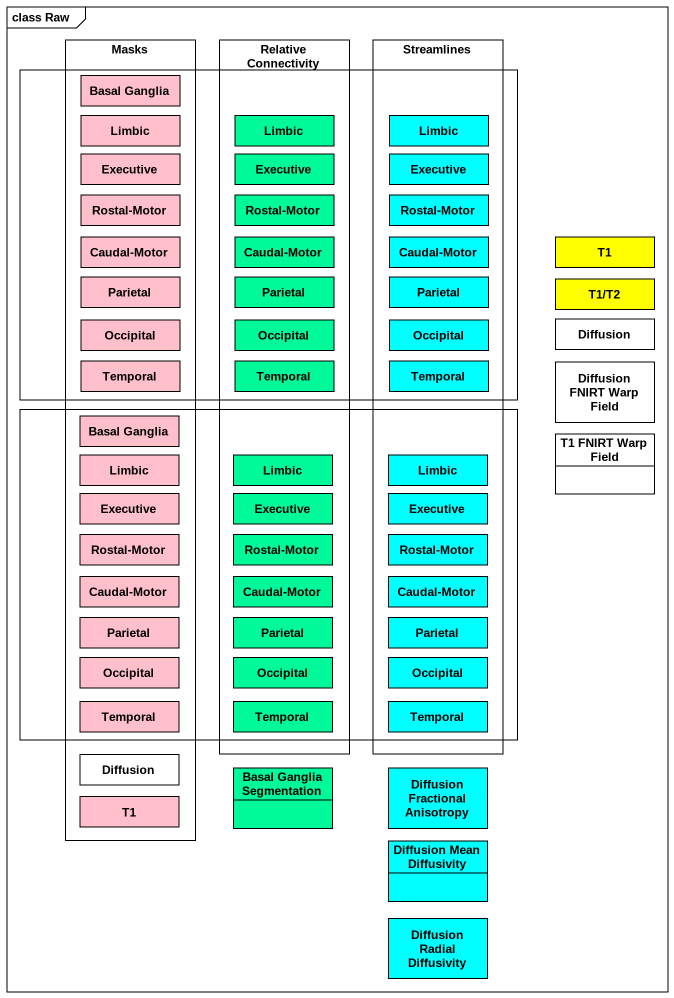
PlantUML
@startuml
mainframe class Raw
allowmixing
hide circle
hide empty members
rectangle " " as rectangle1
rectangle Masks {
  class "Basal Ganglia" as Basal_Ganglia #FFC0CB
  class Limbic #FFC0CB
  class Executive #FFC0CB
  class "Rostal-Motor" as Rostal_Motor #FFC0CB
  class "Caudal-Motor" as Caudal_Motor #FFC0CB
  class Parietal #FFC0CB
  class Occipital #FFC0CB
  class Temporal #FFC0CB
  class "Basal Ganglia" as Basal_Ganglia_2 #FFC0CB
  class "Limbic" as Limbic_4 #FFC0CB
  class "Executive" as Executive_4 #FFC0CB
  class "Rostal-Motor" as Rostal_Motor_4 #FFC0CB
  class "Caudal-Motor" as Caudal_Motor_4 #FFC0CB
  class "Parietal" as Parietal_4 #FFC0CB
  class "Occipital" as Occipital_4 #FFC0CB
  class "Temporal" as Temporal_4 #FFC0CB
  class "Diffusion" as Diffusion_2 #FFFFFF
  class "T1" as T1_2 #FFC0CB
}
rectangle "Relative Connectivity" as Relative_Connectivity {
  class "Limbic" as Limbic_2 #00FA9A
  class "Executive" as Executive_2 #00FA9A
  class "Rostal-Motor" as Rostal_Motor_2 #00FA9A
  class "Caudal-Motor" as Caudal_Motor_2 #00FA9A
  class "Parietal" as Parietal_2 #00FA9A
  class "Occipital" as Occipital_2 #00FA9A
  class "Temporal" as Temporal_2 #00FA9A
  class "Limbic" as Limbic_5 #00FA9A
  class "Executive" as Executive_5 #00FA9A
  class "Rostal-Motor" as Rostal_Motor_5 #00FA9A
  class "Caudal-Motor" as Caudal_Motor_5 #00FA9A
  class "Parietal" as Parietal_5 #00FA9A
  class "Occipital" as Occipital_5 #00FA9A
  class "Temporal" as Temporal_5 #00FA9A
}
rectangle Streamlines {
  class "Limbic" as Limbic_3 #00FFFF
  class "Executive" as Executive_3 #00FFFF
  class "Rostal-Motor" as Rostal_Motor_3 #00FFFF
  class "Caudal-Motor" as Caudal_Motor_3 #00FFFF
  class "Parietal" as Parietal_3 #00FFFF
  class "Occipital" as Occipital_3 #00FFFF
  class "Temporal" as Temporal_3 #00FFFF
  class "Limbic" as Limbic_6 #00FFFF
  class "Executive" as Executive_6 #00FFFF
  class "Rostal-Motor" as Rostal_Motor_6 #00FFFF
  class "Caudal-Motor" as Caudal_Motor_6 #00FFFF
  class "Parietal" as Parietal_6 #00FFFF
  class "Occipital" as Occipital_6 #00FFFF
  class "Temporal" as Temporal_6 #00FFFF
}
class T1 #FFFF00
class Diffusion #FFFFFF
class "T1/T2" as T1_T2 #FFFF00
class "Diffusion FNIRT Warp Field" as Diffusion_FNIRT_Warp_Field #FFFFFF
rectangle " " as rectangle2
class "T1 FNIRT Warp Field" as T1_FNIRT_Warp_Field #FFFFFF
class "Basal Ganglia Segmentation" as Basal_Ganglia_Segmentation #00FA9A
class "Diffusion Fractional Anisotropy" as Diffusion_Fractional #00FFFF
class "Diffusion Mean Diffusivity" as Diffusion_Mean_Diffusivity #00FFFF
class "Diffusion Radial Diffusivity" as Diffusion_Radial_Diffusivity #00FFFF
@enduml
